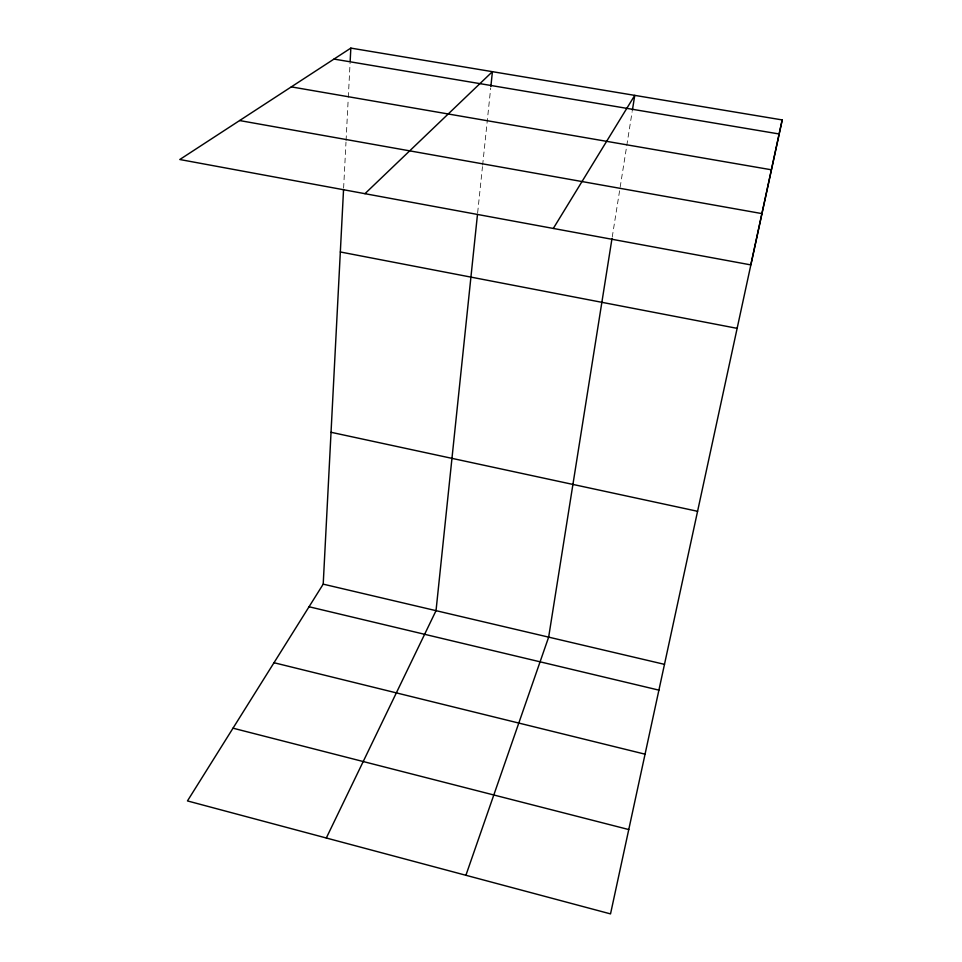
<?xml version="1.0" encoding="UTF-8"?>
<svg xmlns="http://www.w3.org/2000/svg" width="962" height="962" viewBox="0 0 962 962"><rect width="100%" height="100%" fill="white"/><g stroke="black" fill="none" stroke-linecap="round" stroke-linejoin="round"><path stroke-width="0.72" stroke-dasharray="4.81 3.61" d="M343.614 188.155L345.995 142.075M346.067 140.584L348.22 98.821M348.304 97.33L350.072 63.023M477.645 212.842L482.479 166.606M482.635 165.115L490.704 87.987M612.229 237.109L626.551 146.982M626.779 145.515L632.166 111.592"/><path stroke-width="1.44" d="M782.202 119.925L750.817 264.899L179.798 159.512L350.841 48.1L782.202 119.925L610.521 913.9L187.458 800.925L323.208 584.15L343.542 189.634M350.144 61.52L350.841 48.1M477.489 214.334L436.026 610.666L326.31 837.998M490.86 86.508L492.412 71.669L364.947 193.687M611.988 238.588L548.653 637.133L465.909 875.276M632.407 110.113L634.752 95.37L553.306 228.451M333.982 59.079L779.16 133.983M291.306 86.881L771.404 169.793M239.622 120.551L761.916 213.6M340.332 251.972L737.145 328.355M331.036 432.287L697.594 511.303M323.208 584.15L664.501 664.357M309.042 606.757L658.922 690.139M274.002 662.722L645.069 754.184M233.008 728.186L628.775 829.557"/></g></svg>
